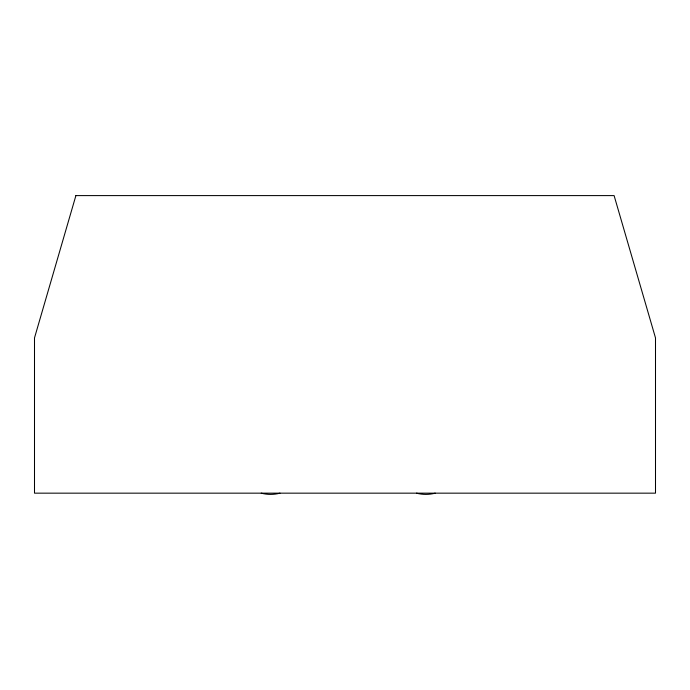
<?xml version="1.0" encoding="UTF-8"?>
<svg xmlns="http://www.w3.org/2000/svg" width="690" height="690" viewBox="0 0 690 690"><rect width="100%" height="100%" fill="white"/><g stroke="black" fill="none" stroke-linecap="round" stroke-linejoin="round"><path stroke-width="1.03" d="M435.243 493.16A36.225 36.225 0 0 1 416.493 493.16M279.993 493.16A36.225 36.225 0 0 1 261.243 493.16M75.9 195.598L34.5 337.91L34.5 493.16L655.5 493.16L655.5 337.91L614.1 195.598L75.9 195.598"/></g></svg>
